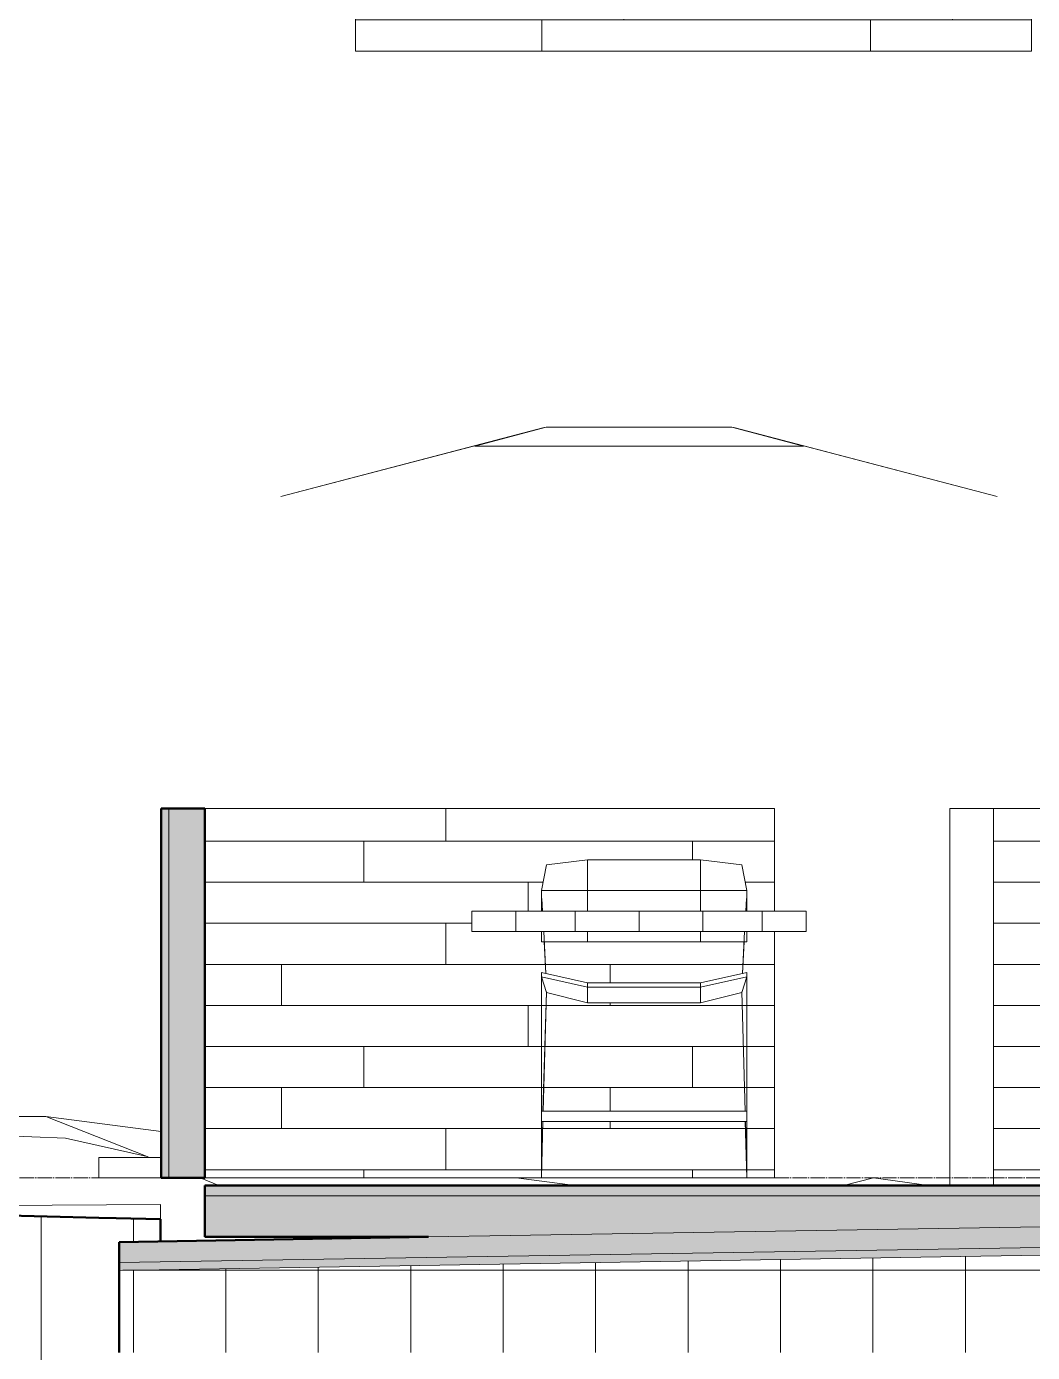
# Model space of a CAD drawing. Header units: inches. Extents: x 9610 to 15331, y -316 to 681.
# Drawn here: x 9882.2 to 9980.1, y -17 to 112.2 of the extents above; entities that cross this region are included whole.
import ezdxf

# ---------------------------------------------------------------- set-up
doc = ezdxf.new("R2010")
doc.units = ezdxf.units.IN
doc.header["$MEASUREMENT"] = 0
doc.linetypes.add('Aligning Line 1_8_', pattern=[0.25, 0.125, -0.125])
doc.linetypes.add('Grid Line 1_2_', pattern=[0.875, 0.5, -0.125, 0.125, -0.125])
for name, color, linetype, lineweight in [('0-1', 7, 'Continuous', 5), ('A-FLOR-1', 8, 'Continuous', 5), ('A-FLOR-5', 192, 'Continuous', 50), ('A-FLOR-6', 135, 'Continuous', 13), ('A-FLOR-LEVL-1', 51, 'Grid Line 1_2_', 9), ('A-FLOR-MCUT', 51, 'Continuous', 13), ('A-FLOR-PATT-1', 8, 'Continuous', 9), ('A-WALL', 113, 'Continuous', 13), ('A-WALL-1', 135, 'Continuous', 13), ('A-WALL-6', 23, 'Continuous', 13), ('A-WALL-7', 243, 'Continuous', 5), ('A-WALL-9', 113, 'Continuous', 50), ('A-WALL-PATT-4', 55, 'Continuous', 9), ('C-TOPO', 7, 'Continuous', 9), ('C-TOPO-1', 7, 'Continuous', 50), ('C-TOPO-2', 55, 'Continuous', 9), ('G-ANNO-SYMB', 111, 'Aligning Line 1_8_', 9), ('G-IMPT', 8, 'Continuous', 9), ('L-SITE', 91, 'Continuous', 9)]:
    doc.layers.add(name, color=color, linetype=linetype, lineweight=lineweight)
pattern_1 = [(0, (11008.554, 72), (24, 24), [24, -24]), (0, (11008.554, 81), (24, 24), [24, -24]), (0, (11008.554, 90), (24, 24), [24, -24]), (90, (11011.554, 93), (-24, 24), [24, -24]), (90, (11020.554, 93), (-24, 24), [24, -24]), (90, (11029.554, 93), (-24, 24), [24, -24])]

# ---------------------------------------------------------------- blocks, each defined once
blk = doc.blocks.new('CTR  - Topography_rvt-1-BUILDING SECTION - EAST_WEST - LOOKING SOUTH2')
at = {"layer": 'C-TOPO'}
h = blk.add_hatch(dxfattribs=at)
h.set_pattern_fill('FP_12', color=256, style=0, pattern_type=2)
h.set_pattern_definition(pattern_1)
h.paths.add_polyline_path([(9849.95, -183.11), (9895.19, -183.11), (9895.19, -146), (9883.19, -146), (9883.19, -134), (9889.19, -134), (9889.19, -17), (9891.19, -17), (9891.19, -6.25), (9895.19, -6.18), (9895.19, -4.01), (9852.77, -3), (9840.74, -3), (9840.74, -183.11), (9847.08, -183.11)], flags=0)
at = {"layer": 'C-TOPO-1'}
for p, q in [((9889.19, -3.87), (9873.55, -3.5)), ((9890.87, -3.91), (9889.19, -3.87)), ((9895.19, -4.01), (9890.87, -3.91)), ((9895.19, -6.18), (9895.19, -4.01)), ((9895.19, -6.18), (9895.19, -4.01))]:
    blk.add_line(p, q, dxfattribs=at)
at = {"layer": 'C-TOPO-2'}
for p, q in [((9884.03, 6), (9847.42, 6)), ((9885.96, 3.87), (9847.42, 5.47)), ((9885.96, 3.87), (9847.42, 5.47)), ((9884.03, 6), (9883.96, 6)), ((9895.26, 4.53), (9884.03, 6)), ((9884.3, 5.89), (9884.03, 6)), ((9884.03, 6), (9893.89, 2.09)), ((9885.96, 3.87), (9893.89, 2.09)), ((9885.96, 3.87), (9893.89, 2.09)), ((9894.11, 2), (9893.89, 2.09)), ((9894.11, 2), (9893.89, 2.09)), ((9900.89, -0.75), (9899.05, 0)), ((9900.89, -0.75), (9899.05, 0)), ((9935.56, -0.75), (9929.84, 0)), ((9961.7, -0.75), (9964.61, 0)), ((9964.61, 0), (9970.02, -0.75)), ((9847.42, -2.87), (9895.19, -2.57)), ((9895.19, -2.62), (9895.19, -2.57)), ((9895.19, -2.62), (9895.19, -2.57)), ((9895.19, -2.62), (9895.19, -2.57)), ((9873.55, -3.5), (9889.19, -3.87)), ((9889.19, -3.87), (9890.87, -3.91)), ((9895.19, -2.67), (9895.19, -2.62)), ((9895.19, -2.67), (9895.19, -2.62)), ((9895.19, -2.67), (9895.19, -2.62)), ((9895.19, -2.67), (9895.19, -4.01)), ((9895.19, -4.01), (9895.19, -2.67)), ((9895.19, -4.01), (9895.19, -2.67)), ((9895.19, -4.01), (9890.87, -3.91)), ((9895.19, -4.01), (9895.19, -6.18)), ((9895.19, -4.01), (9895.19, -6.18)), ((9913.54, -5.88), (9913.23, -5.75)), ((9913.54, -5.88), (9913.23, -5.75))]:
    blk.add_line(p, q, dxfattribs=at)
blk = doc.blocks.new('Outdoor Table01 - 02ZUTB01_dwg-V35-BUILDING SECTION - EAST_WEST - LOOKING SOUTH2')
at = {"layer": 'G-IMPT'}
for p, q in [((9906.91, 66.36), (9932.57, 73.1)), ((9925.53, 71.26), (9932.57, 73.1)), ((9932.74, 73.12), (9925.79, 71.29)), ((9932.74, 73.12), (9950.84, 73.12)), ((9950.84, 73.12), (9957.79, 71.29)), ((9976.66, 66.36), (9951.01, 73.1)), ((9958.05, 71.26), (9951.01, 73.1)), ((9906.91, 66.36), (9925.53, 71.26)), ((9957.79, 71.29), (9925.79, 71.29)), ((9976.66, 66.36), (9958.05, 71.26)), ((9932.79, 30.5), (9936.79, 31)), ((9936.79, 31), (9947.79, 31)), ((9936.79, 28), (9936.79, 31)), ((9947.79, 31), (9951.79, 30.5)), ((9947.79, 28), (9947.79, 31)), ((9932.79, 30.5), (9932.29, 28)), ((9951.79, 30.5), (9952.29, 28)), ((9932.29, 28), (9932.29, 26)), ((9936.79, 28), (9932.29, 28)), ((9932.4, 26), (9932.33, 27.21)), ((9936.79, 28), (9947.79, 28)), ((9936.79, 28), (9936.79, 26)), ((9947.79, 28), (9952.29, 28)), ((9947.79, 28), (9947.79, 26)), ((9952.25, 27.21), (9952.18, 26)), ((9952.29, 28), (9952.29, 26)), ((9931.68, 26), (9925.52, 26)), ((9925.52, 26), (9925.52, 24.28)), ((9929.79, 26), (9925.52, 26)), ((9935.58, 26), (9929.79, 26)), ((9929.79, 24), (9929.79, 26)), ((9937.1, 26), (9931.68, 26)), ((9941.79, 26), (9935.58, 26)), ((9935.58, 24), (9935.58, 26)), ((9941.79, 26), (9937.1, 26)), ((9946.48, 26), (9941.79, 26)), ((9948, 26), (9941.79, 26)), ((9941.79, 24), (9941.79, 26)), ((9951.9, 26), (9946.48, 26)), ((9953.79, 26), (9948, 26)), ((9948, 24), (9948, 26)), ((9951.9, 26), (9958.06, 26)), ((9953.79, 26), (9958.06, 26)), ((9953.79, 24), (9953.79, 26)), ((9958.06, 26), (9958.06, 25.72)), ((9958.06, 24), (9958.06, 25.72)), ((9925.52, 24), (9925.52, 24.28)), ((9931.68, 24), (9925.52, 24)), ((9929.79, 24), (9925.52, 24)), ((9935.58, 24), (9929.79, 24)), ((9937.1, 24), (9931.68, 24)), ((9932.29, 24), (9932.29, 23)), ((9932.73, 19.9), (9932.51, 24)), ((9941.79, 24), (9935.58, 24)), ((9936.79, 24), (9936.79, 23)), ((9941.79, 24), (9937.1, 24)), ((9946.48, 24), (9941.79, 24)), ((9948, 24), (9941.79, 24)), ((9951.9, 24), (9946.48, 24)), ((9947.79, 24), (9947.79, 23)), ((9953.79, 24), (9948, 24)), ((9952.07, 24), (9951.85, 19.9)), ((9958.06, 24), (9951.9, 24)), ((9952.29, 24), (9952.29, 23)), ((9958.06, 24), (9953.79, 24)), ((9936.79, 23), (9932.29, 23)), ((9932.73, 19.9), (9932.56, 23)), ((9947.79, 23), (9936.79, 23)), ((9952.29, 23), (9947.79, 23)), ((9952.02, 23), (9951.85, 19.9)), ((9932.29, 19.59), (9932.29, 20)), ((9936.79, 19), (9932.29, 20)), ((9932.29, 6.5), (9932.29, 19.59)), ((9932.29, 19.59), (9932.29, 2)), ((9932.79, 18.07), (9932.29, 19.59)), ((9932.29, 19.59), (9932.29, 19.48)), ((9936.79, 18.59), (9932.29, 19.59)), ((9932.29, 19.48), (9932.35, 19.4)), ((9947.79, 19), (9952.29, 20)), ((9947.79, 18.59), (9952.29, 19.59)), ((9951.79, 18.07), (9952.29, 19.59)), ((9952.29, 19.48), (9952.23, 19.4)), ((9952.29, 19.59), (9952.29, 20)), ((9952.29, 6.5), (9952.29, 19.59)), ((9952.29, 2), (9952.29, 19.59)), ((9952.29, 19.59), (9952.29, 19.48)), ((9932.44, 6.5), (9932.77, 18.13)), ((9932.44, 6.5), (9932.77, 18.13)), ((9932.46, 6.5), (9932.77, 18.12)), ((9947.79, 19), (9936.79, 19)), ((9936.79, 19), (9936.79, 18.59)), ((9947.79, 18.59), (9936.79, 18.59)), ((9936.79, 18.59), (9936.79, 17.07)), ((9947.79, 18.59), (9947.79, 19)), ((9947.79, 18.59), (9947.79, 17.07)), ((9951.81, 18.13), (9952.14, 6.49)), ((9951.81, 18.13), (9952.14, 6.49)), ((9951.81, 18.12), (9952.12, 6.49)), ((9936.79, 17.07), (9932.79, 18.07)), ((9947.79, 17.07), (9936.79, 17.07)), ((9951.79, 18.07), (9947.79, 17.07)), ((9952.29, 6.5), (9932.29, 6.5)), ((9932.29, 5.5), (9932.29, 6.5)), ((9952.29, 6.5), (9952.29, 5.5)), ((9932.29, 0), (9932.44, 5.51)), ((9932.29, 1), (9932.42, 5.51)), ((9932.29, 1), (9932.42, 5.51)), ((9932.29, 5.5), (9952.29, 5.5)), ((9932.29, 2.5), (9932.29, 5.5)), ((9952.14, 5.5), (9952.29, 0)), ((9952.16, 5.5), (9952.29, 1)), ((9952.16, 5.5), (9952.29, 1)), ((9952.29, 2.5), (9952.29, 5.5)), ((9932.29, 2.5), (9932.29, 1)), ((9932.29, 2.5), (9932.29, 2)), ((9932.29, 2), (9932.29, 0)), ((9952.29, 1), (9952.29, 2.5)), ((9952.29, 2.5), (9952.29, 2)), ((9952.29, 0), (9952.29, 2)), ((9932.29, 0), (9932.29, 1)), ((9932.29, 0), (9932.29, 1)), ((9952.29, 1), (9952.29, 0)), ((9952.29, 1), (9952.29, 0))]:
    blk.add_line(p, q, dxfattribs=at)
blk = doc.blocks.new('Outdoor Table01 - Outdoor Table01-V36-BUILDING SECTION - EAST_WEST - LOOKING SOUTH2')
blk.add_blockref('Outdoor Table01 - 02ZUTB01_dwg-V35-BUILDING SECTION - EAST_WEST - LOOKING SOUTH2', (0, 0))

msp = doc.modelspace()

# ---------------------------------------------------------------- hatches: boundary and pattern name
at = {"layer": 'A-FLOR-1'}
h = msp.add_hatch(color=256, dxfattribs=at)
h.paths.add_polyline_path([(11242.39, -1.75), (11277.29, -1.75), (11277.29, -0.75), (11049.29, -0.75), (11049.29, -1.75), (11241.02, -1.75)], flags=0)
h.paths.add_polyline_path([(10901.05, -1.75), (10934.19, -1.75), (10934.19, -0.75), (10821.49, -0.75), (10821.49, -1.75), (10896.57, -1.75)], flags=0)
h.paths.add_polyline_path([(9949.32, -1.75), (10010.09, -1.75), (10010.09, -0.75), (9899.51, -0.75), (9899.51, -1.75), (9943.88, -1.75)], flags=0)
at = {"layer": 'A-FLOR-PATT-1'}
h = msp.add_hatch(dxfattribs=at)
h.set_pattern_fill('FP_4', color=256, style=0, pattern_type=2)
h.set_pattern_definition([(216.87, (11014.952, 87.994), (47.980943, 31.987086), [7.997, -71.971]), (206.565, (11024.548, 83.196), (-15.993714, -15.994133), [17.881, -17.881]), (198.435, (11024.548, 75.199), (-31.98674, -15.99388), [10.115, -40.461])])
h.paths.add_polyline_path([(11154.91, -5.75), (11192.88, -5.75), (11277.29, -4.24), (11277.29, -1.75), (11049.29, -1.75), (11049.29, -5.75), (11137.86, -5.75)], flags=0)
h.paths.add_polyline_path([(10906.13, -5.75), (10934.19, -5.75), (10934.19, -1.75), (10821.49, -1.75), (10821.52, -4.28), (10897.27, -5.6)], flags=0)
h.paths.add_polyline_path([(9899.51, -5.75), (9921.29, -5.75), (10010.09, -4.27), (10010.09, -1.75), (9899.51, -1.75), (9899.51, -5.6)], flags=0)
h = msp.add_hatch(dxfattribs=at)
h.set_pattern_fill('FP_12', color=256, style=0, pattern_type=2)
h.set_pattern_definition(pattern_1)
h.paths.add_polyline_path([(10961.31, -8.71), (11137.86, -8.71), (11278.79, -6.25), (11278.79, -4.25), (11137.85, -6.71), (10961.31, -6.71), (10821.49, -4.28), (10821.49, -6.28), (10961.31, -8.71)], flags=0)
h.paths.add_polyline_path([(9891.19, -8.25), (10010.09, -6.28), (10010.09, -4.27), (9891.19, -6.28), (9891.19, -7)], flags=0)
h = msp.add_hatch(dxfattribs=at)
h.set_pattern_fill('FP_3', color=256, style=0, pattern_type=2)
h.set_pattern_definition([(0, (11008.554, 72), (0, 4.798), []), (315, (11008.554, 72), (4.798427, 0), [6.786, -6.786]), (45, (11008.554, 72), (4.798427, 0), [6.786, -6.786])])
h.paths.add_polyline_path([(11025.74, -9.46), (11137.86, -9.46), (11278.79, -7), (11278.79, -6.25), (11137.85, -8.71), (10961.31, -8.71), (10819.99, -6.29), (10819.99, -7), (10961.33, -9.46), (10982.68, -9.46)], flags=0)
h.paths.add_polyline_path([(9891.19, -9), (10011.59, -7), (10011.59, -6.25), (9891.19, -8.25)], flags=0)
h = msp.add_hatch(dxfattribs=at)
h.set_pattern_fill('FP_20', color=256, style=0, pattern_type=2)
h.set_pattern_definition([(0, (11008.554, 72), (0, 9), []), (90, (11008.554, 72), (-9, 6e-16), [])])
h.paths.add_polyline_path([(11278.79, -17), (11278.79, -7), (11137.86, -9.46), (10961.31, -9.46), (10819.99, -7), (10819.99, -17), (11241.02, -17)], flags=0)
h.paths.add_polyline_path([(9906.26, -17), (10011.59, -17), (10011.59, -7), (9891.19, -9), (9891.19, -17), (9901.19, -17)], flags=0)
at = {"layer": 'A-WALL-6'}
msp.add_hatch(color=256, dxfattribs=at).paths.add_polyline_path([(9896.01, 0), (9899.51, 0), (9899.51, 36), (9896.01, 36), (9896.01, 1.16)], flags=0)
at = {"layer": 'A-WALL-7'}
msp.add_hatch(color=256, dxfattribs=at).paths.add_polyline_path([(9896.01, 0), (9896.01, 36), (9895.26, 36), (9895.26, 0)], flags=0)
at = {"layer": 'A-WALL-PATT-4'}
h = msp.add_hatch(dxfattribs=at)
h.set_pattern_fill('FP_26', color=256, style=0, pattern_type=2)
h.set_pattern_definition([(0, (9916.314, 136.8), (0, 4), []), (90, (9916.314, 136.8), (-8, 8), [4, -28]), (90, (9932.314, 140.8), (-8, 8), [4, -28])])
h.paths.add_polyline_path([(9949.32, 109.75), (9980, 109.75), (9980, 178), (9914.19, 178), (9914.19, 109.75)], flags=0)
h = msp.add_hatch(dxfattribs=at)
h.set_pattern_fill('FP_29', color=256, style=0, pattern_type=2)
h.set_pattern_definition([(0, (9954.989, 0.8), (0, 4), []), (90, (9954.989, 0.8), (-8, 8), [4, -28]), (90, (9970.989, 4.8), (-8, 8), [4, -28])])
h.paths.add_polyline_path([(9949.32, 0), (9952.29, 0), (9952.14, 5.5), (9932.44, 5.5), (9932.29, 0), (9932.79, 0)], flags=0)
h.paths.add_polyline_path([(9952.29, 0), (9954.99, 0), (9954.99, 24), (9952.29, 24), (9952.29, 23), (9932.29, 23), (9932.29, 24), (9925.52, 24), (9925.52, 26), (9932.29, 26), (9932.29, 28), (9932.79, 30.5), (9936.79, 31), (9947.79, 31), (9951.79, 30.5), (9952.29, 28), (9952.29, 26), (9954.99, 26), (9954.99, 36), (9899.51, 36), (9899.51, 0), (9932.29, 0), (9932.29, 1), (9932.42, 5.5), (9932.29, 5.5), (9932.29, 6.5), (9932.44, 6.5), (9932.77, 18.13), (9932.29, 19.59), (9932.29, 20), (9936.79, 19), (9947.79, 19), (9952.29, 20), (9952.29, 19.48), (9952.23, 19.4), (9951.81, 18.07), (9952.14, 6.5), (9952.29, 6.5), (9952.29, 5.5), (9952.16, 5.5), (9952.29, 1)], flags=0)
h.paths.add_polyline_path([(9932.79, 6.5), (9952.12, 6.5), (9951.79, 18.07), (9947.79, 17.07), (9936.79, 17.07), (9932.79, 18.07), (9932.77, 18.07), (9932.46, 6.5)], flags=0)
h = msp.add_hatch(dxfattribs=at)
h.set_pattern_fill('FP_22', color=256, style=0, pattern_type=2)
h.set_pattern_definition([(0, (10166.189, 0.8), (0, 4), []), (90, (10166.189, 0.8), (-8, 8), [4, -28]), (90, (10182.189, 4.8), (-8, 8), [4, -28])])
h.paths.add_polyline_path([(10010.09, -0.75), (10010.09, 0), (10005.59, 0), (10005.59, -0.75), (10008.52, -0.75)], flags=0)
h.paths.add_polyline_path([(9976.31, -0.75), (10003.59, -0.75), (10003.59, 0), (9993.79, 0), (9994.29, 18.83), (9993.15, 23), (9992.29, 23), (9991.42, 28), (9989.8, 31), (9990.8, 30.5), (9992.42, 28), (9992.57, 27.15), (9995.29, 18.83), (9996.79, 19.48), (10000.59, 19.63), (10000.59, 22.63), (9999.84, 22.63), (9999.84, 25.13), (10001.59, 25.13), (10001.59, 25.63), (10001.09, 25.63), (10001.12, 26.63), (10003.59, 26.63), (10003.62, 30.89), (10003.82, 31.27), (10003.96, 31.4), (10004.09, 31.5), (10004.35, 31.6), (10004.59, 31.63), (10004.85, 31.6), (10005.21, 31.4), (10005.35, 31.27), (10005.51, 30.99), (10005.57, 30.74), (10005.59, 30.44), (10005.59, 26.63), (10008.09, 26.63), (10008.09, 26), (10010.09, 26), (10010.09, 36), (9976.31, 36), (9976.31, 0)], flags=0)
h.paths.add_polyline_path([(10003.59, 1), (10003.59, 12.63), (10000.59, 12.63), (10000.59, 18.63), (9996.79, 18.48), (9995.27, 17.98), (9994.79, 1), (10003.14, 1)], flags=0)
h.paths.add_polyline_path([(10005.59, 1), (10010.09, 1), (10010.09, 13.5), (10009, 18.97), (10008.59, 18.95), (10008.59, 12.63), (10005.59, 12.63), (10005.59, 5.5)], flags=0)
h.paths.add_polyline_path([(10010.09, 18.46), (10010.09, 18.94), (10009.99, 18.96), (10010.08, 18.48)], flags=0)
h.paths.add_polyline_path([(10010.09, 19.94), (10010.09, 24), (10007.79, 24), (10007.79, 25.63), (10007.59, 25.63), (10007.59, 22.63), (10008.59, 22.59), (10008.59, 19.95), (10009.79, 20)], flags=0)

# ---------------------------------------------------------------- linework, layer by layer
at = {"layer": 'A-FLOR-5'}
for p, q in [((10010.09, -0.75), (9899.51, -0.75)), ((9899.51, -0.75), (9899.51, -5.75)), ((9921.29, -5.75), (9891.19, -6.25)), ((9891.19, -6.25), (9891.19, -17)), ((9899.51, -5.75), (9921.29, -5.75))]:
    msp.add_line(p, q, dxfattribs=at)
at = {"layer": 'A-FLOR-6'}
for p, q in [((9889.19, 2), (9895.26, 2)), ((9889.19, 0), (9889.19, 2)), ((9895.26, 0), (9889.19, 0))]:
    msp.add_line(p, q, dxfattribs=at)
at = {"layer": 'A-FLOR-LEVL-1'}
msp.add_line((9610.24, 0), (12543.28, 0), dxfattribs=at)
at = {"layer": 'A-FLOR-MCUT'}
for p, q in [((10010.09, -1.75), (9899.51, -1.75)), ((10010.09, -4.27), (9921.29, -5.75)), ((10010.09, -6.28), (9891.19, -8.25)), ((10011.59, -7), (9891.19, -9))]:
    msp.add_line(p, q, dxfattribs=at)
at = {"layer": 'A-WALL'}
msp.add_line((9896.01, 0), (9896.01, 36), dxfattribs=at)
at = {"layer": 'A-WALL-1'}
for p, q in [((9914.19, 178), (9914.19, 109.75)), ((9980, 109.75), (9980, 178)), ((9914.19, 109.75), (9980, 109.75)), ((9954.99, 36), (9899.51, 36)), ((9954.99, 26), (9954.99, 36)), ((10010.09, 36), (9972.06, 36)), ((9972.06, -0.75), (9972.06, 36)), ((9976.31, 36), (9976.31, -0.75)), ((9954.99, 0), (9954.99, 24)), ((9899.51, 0), (9954.99, 0))]:
    msp.add_line(p, q, dxfattribs=at)
at = {"layer": 'A-WALL-9'}
for p, q in [((9899.51, 36), (9895.26, 36)), ((9895.26, 36), (9895.26, 0)), ((9899.51, 0), (9899.51, 36)), ((9895.26, 0), (9899.51, 0))]:
    msp.add_line(p, q, dxfattribs=at)
at = {"layer": 'G-ANNO-SYMB'}
msp.add_line((9690.98, 0), (12446.61, 0), dxfattribs=at)

# ---------------------------------------------------------------- block references
at = {"layer": '0-1'}
msp.add_blockref('CTR  - Topography_rvt-1-BUILDING SECTION - EAST_WEST - LOOKING SOUTH2', (0, 0), dxfattribs=at)
at = {"layer": 'L-SITE'}
msp.add_blockref('Outdoor Table01 - Outdoor Table01-V36-BUILDING SECTION - EAST_WEST - LOOKING SOUTH2', (0, 0), dxfattribs=at)

doc.saveas('drawing.dxf')
